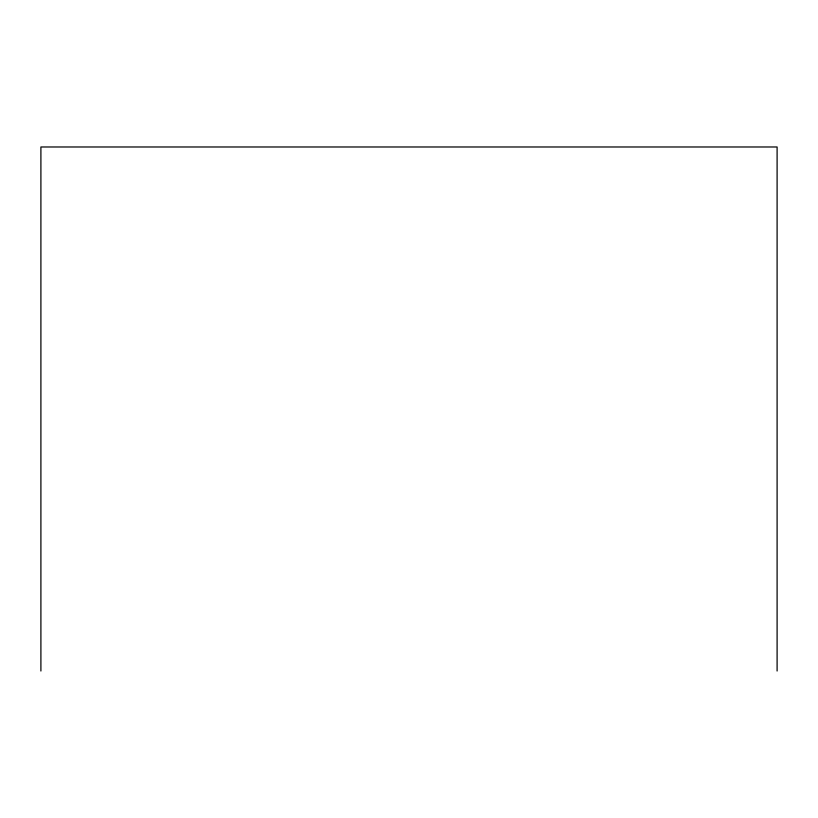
<?xml version="1.0" encoding="UTF-8"?>
<svg xmlns="http://www.w3.org/2000/svg" width="818" height="818" viewBox="0 0 818 818"><rect width="100%" height="100%" fill="white"/><g stroke="black" fill="none" stroke-linecap="round" stroke-linejoin="round"><path stroke-width="1.23" d="M777.1 671.016L777.1 146.984L40.9 146.984L40.9 671.016"/></g></svg>
